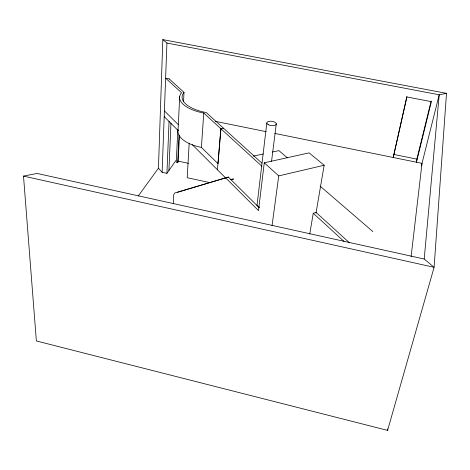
<?xml version="1.0" encoding="UTF-8"?>
<svg xmlns="http://www.w3.org/2000/svg" width="470" height="470" viewBox="0 0 470 470"><rect width="100%" height="100%" fill="white"/><g stroke="black" fill="none" stroke-linecap="round" stroke-linejoin="round"><path stroke-width="0.7" d="M138.192 196.084L158.449 168.207L162.826 39.615L446.5 93.348L434.098 267.312L387.586 430.385L36.36 340.95L23.5 176.103L37.059 173.448L424.204 259.011L434.098 267.312L23.5 176.103M175.798 160.634L166.915 173.348L162.121 172.314L166.926 43.058L162.826 39.615M166.915 173.348L169.059 121.319M168.936 170.457L170.963 123.04M173.26 203.428L173.606 196.178A7.044 2.767 76.7 0 1 175.046 192.882L228.32 177.061L259.346 207.811M177.836 129.479L176.244 162.309L177.654 162.608L178.13 161.921L179.446 135.683M179.704 96.403L178.065 130.061A32.148 15.128 4.7 0 0 201.407 147.398L218.021 163.689L220.924 128.68M177.654 162.608L179.029 134.89M183.523 101.82L184.011 92.384L169.112 78.831M189.199 143.256L187.195 177.713L210.131 182.654M201.407 147.398L203.757 113.053A33.018 14.312 4.9 0 1 181.584 92.772L165.669 78.208L169.224 78.931M217.469 169.406L220.847 128.698L203.757 113.053M424.204 259.011L439.215 94.775L446.5 93.348M411.097 256.62L422.013 163.343L274.827 133.421M256.972 205.649L266.813 123.052M316.034 212.945L324.165 165.258L309.119 152.868L264.269 162.808L258.488 210.607L225.494 177.701M387.586 430.385L387.768 428.928M271.537 161.357L276.301 123.804M431.149 100.991L416.861 159.118L416.455 162.215L431.36 101.655L406.903 96.973L393.226 157.491L406.92 96.356M272.048 225.712L278.733 175.897L264.269 162.808M309.736 234.095L313.243 213.245L316.11 212.469L349.621 242.955M421.373 165.898L439.215 94.775L166.926 43.058M184.011 92.384L182.795 94.147A32.953 14.265 5 0 0 201.918 111.648L206.324 112.606L261.855 163.09M177.589 192.3L228.32 177.061M230.241 179.658L233.373 178.817M231.175 179.793L233.684 179.117M278.733 175.897L324.165 165.258M253.23 156.128L263.218 153.984M272.494 151.992L278.916 150.617L287.258 157.803M223.473 128.198L220.847 128.698L261.902 166.239M393.795 154.442L416.861 159.118M215.272 121.319L266.22 131.671M177.913 161.081L188.476 163.325M320.07 186.079L372.904 231.61M313.243 213.245L343.993 241.38M164.453 110.955L178.365 124.679M164.271 116.695L178.3 130.701M192.33 144.707L225.577 177.901M158.449 168.207L162.121 172.314M259.393 207.076A4.465 2.438 7 0 1 257.719 206.054M268.352 124.738A4.776 2.168 7 0 0 276.19 124.356A4.776 2.168 7 0 0 270.127 121.219A4.776 2.168 7 0 0 268.352 124.738"/></g></svg>
